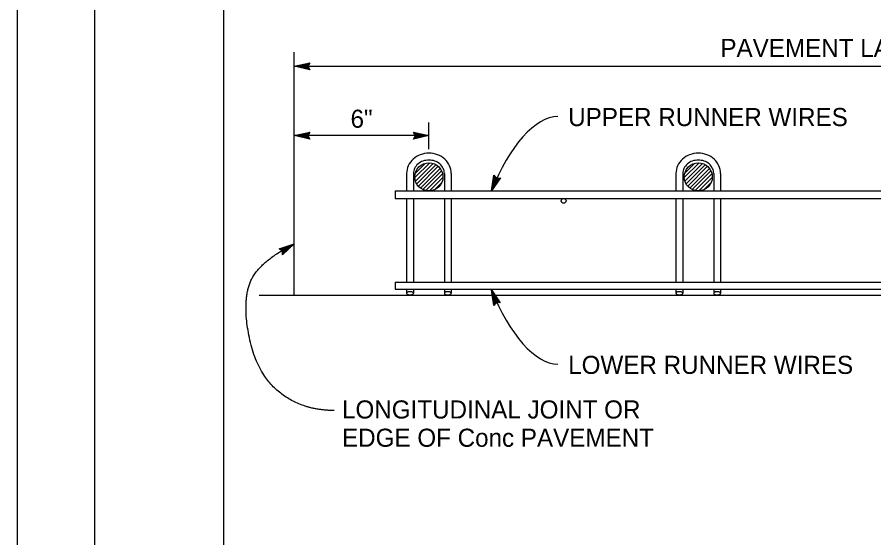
# Model space of a CAD drawing. Extents: x -893 to 867, y -474 to 712.
# Drawn here: x -893.5 to -562, y -200.1 to 1.4 of the extents above; entities that cross this region are included whole.
import ezdxf

# ---------------------------------------------------------------- set-up
doc = ezdxf.new("R2010")
doc.units = 0
for name, color, linetype in [('border_PLOTTING-ELEMENTS', 7, 'Continuous'), ('border_rw_22x34_Cut_Lines', 7, 'Continuous'), ('border_SHEET', 7, 'Continuous'), ('rd_PAVEMENT', 7, 'Continuous'), ('rd_PAVEMENT-anno', 7, 'Continuous'), ('STR_Misc Steel A', 7, 'Continuous'), ('STR_Misc Steel B', 7, 'Continuous'), ('STR_Misc Steel C', 7, 'Continuous'), ('STR_Misc Steel D', 7, 'Continuous'), ('STR_Misc Steel E', 7, 'Continuous')]:
    doc.layers.add(name, color=color, linetype=linetype)

msp = doc.modelspace()

# ---------------------------------------------------------------- linework, layer by layer
at = {"layer": 'border_PLOTTING-ELEMENTS'}
for points in [[(-893.46, -474.04), (866.54, -474.04), (866.54, 711.96), (-893.46, 711.96)], [(-863.46, 668.96), (836.54, 668.96), (836.54, -431.04), (-863.46, -431.04)]]:
    msp.add_lwpolyline(points, close=True, dxfattribs=at)
at = {"layer": 'border_rw_22x34_Cut_Lines'}
msp.add_lwpolyline([(-863.46, 668.96), (836.54, 668.96), (836.54, -431.04), (-863.46, -431.04)], close=True, dxfattribs=at)
at = {"layer": 'border_SHEET'}
msp.add_line((-813.46, -406.05), (-813.46, 643.95), dxfattribs=at)
at = {"layer": 'rd_PAVEMENT'}
msp.add_line((-799.85, -106.17), (-486.35, -106.17), dxfattribs=at)
at = {"layer": 'rd_PAVEMENT-anno'}
for p, q in [((-786.25, -106.04), (-786.25, -12.21)), ((-786.25, -17.62), (-780.25, -16.29)), ((-780.25, -16.29), (-781.05, -17.62)), ((-780.25, -16.29), (-780.25, -16.29)), ((-786.25, -17.62), (-478.63, -17.62)), ((-780.25, -18.96), (-786.25, -17.62)), ((-786.25, -17.62), (-786.25, -17.62)), ((-780.46, -18.6), (-784.87, -17.62)), ((-784.85, -17.62), (-780.48, -16.65)), ((-783.48, -17.62), (-780.66, -17)), ((-780.7, -18.24), (-783.48, -17.62)), ((-782.1, -17.62), (-780.89, -17.36)), ((-780.87, -17.9), (-782.1, -17.62)), ((-781.05, -17.62), (-780.25, -18.96)), ((-780.25, -18.96), (-780.25, -18.96)), ((-734.14, -49.65), (-734.14, -39.34)), ((-739.34, -44.42), (-740.14, -43.08)), ((-740.14, -43.08), (-740.14, -43.08)), ((-740.14, -43.08), (-734.14, -44.42)), ((-786.25, -44.42), (-780.25, -43.09)), ((-734.14, -44.42), (-786.25, -44.42)), ((-780.25, -45.76), (-786.25, -44.42)), ((-786.25, -44.42), (-786.25, -44.42)), ((-780.46, -45.41), (-784.87, -44.42)), ((-784.85, -44.42), (-780.48, -43.45)), ((-783.48, -44.42), (-780.66, -43.8)), ((-780.7, -45.05), (-783.48, -44.42)), ((-782.1, -44.42), (-780.89, -44.16)), ((-780.87, -44.7), (-782.1, -44.42)), ((-780.25, -43.09), (-781.05, -44.42)), ((-781.05, -44.42), (-780.25, -45.76)), ((-780.25, -43.09), (-780.25, -43.09)), ((-780.25, -45.76), (-780.25, -45.76)), ((-734.14, -44.42), (-740.14, -45.75)), ((-740.14, -45.75), (-739.34, -44.42)), ((-740.14, -45.75), (-740.14, -45.75)), ((-739.92, -43.44), (-735.52, -44.42)), ((-735.53, -44.42), (-739.91, -45.39)), ((-736.9, -44.42), (-739.73, -45.05)), ((-739.69, -43.8), (-736.9, -44.42)), ((-739.51, -44.14), (-738.29, -44.42)), ((-738.29, -44.42), (-739.49, -44.69)), ((-734.14, -44.42), (-734.14, -44.42)), ((-709.96, -65.84), (-708.99, -59.77)), ((-706.51, -60.75), (-709.96, -65.84)), ((-709.45, -64.54), (-708.74, -60.12)), ((-706.92, -60.82), (-709.45, -64.55)), ((-708.99, -59.77), (-708.99, -59.77)), ((-708.99, -59.77), (-708.05, -61)), ((-708.94, -63.27), (-708.48, -60.41)), ((-707.34, -60.9), (-708.94, -63.27)), ((-708.43, -61.98), (-708.24, -60.76)), ((-707.72, -60.94), (-708.43, -61.98)), ((-708.05, -61), (-706.51, -60.75)), ((-706.51, -60.75), (-706.51, -60.75)), ((-709.96, -65.84), (-709.96, -65.84)), ((-792.12, -88.23), (-786.29, -86.3)), ((-790.75, -88.97), (-792.12, -88.23)), ((-792.12, -88.23), (-792.12, -88.23)), ((-791.76, -88.42), (-787.47, -87.01)), ((-791.37, -88.61), (-788.66, -87.72)), ((-791.04, -88.82), (-789.85, -88.42)), ((-786.29, -86.3), (-790.76, -90.52)), ((-788.66, -87.72), (-790.76, -89.7)), ((-790.76, -90.52), (-790.75, -88.97)), ((-789.85, -88.42), (-790.75, -89.27)), ((-787.48, -87.02), (-790.74, -90.09)), ((-786.29, -86.3), (-786.29, -86.3)), ((-790.76, -90.52), (-790.76, -90.52)), ((-709, -110.12), (-709.96, -104.05)), ((-709.96, -104.05), (-709.96, -104.05)), ((-709.96, -104.05), (-706.52, -109.14)), ((-708.75, -109.79), (-709.45, -105.33)), ((-709.45, -105.34), (-706.94, -109.05)), ((-708.05, -108.88), (-709, -110.12)), ((-708.5, -109.44), (-708.95, -106.62)), ((-708.95, -106.62), (-707.32, -109.01)), ((-708.24, -109.15), (-708.44, -107.9)), ((-708.44, -107.9), (-707.74, -108.93)), ((-706.52, -109.14), (-708.05, -108.88)), ((-706.52, -109.14), (-706.52, -109.14)), ((-709, -110.12), (-709, -110.12))]:
    msp.add_line(p, q, dxfattribs=at)
for centre, major_axis, start_param, end_param in [((-693.85, -83.29), (-11.99, -45.99), 3.257272, 4.439194), ((-693.85, -86.6), (-11.99, 45.99), 1.843991, 3.025914)]:
    msp.add_ellipse(centre, major_axis=major_axis, ratio=0.436733, start_param=start_param, end_param=end_param, dxfattribs=at)
msp.add_open_spline([(-770.83, -150.8), (-782.84, -150.8), (-800.35, -137.28), (-806.35, -110.24), (-800.85, -93.72), (-786.29, -86.3)], degree=2, dxfattribs=at)
at = {"layer": 'STR_Misc Steel A'}
for p, q in [((-739.56, -60.7), (-733.85, -54.99)), ((-739.38, -58.98), (-735.57, -55.17)), ((-739.33, -62), (-732.54, -55.22)), ((-738.87, -63.08), (-731.47, -55.68)), ((-738.23, -63.98), (-730.57, -56.32)), ((-635.35, -60.7), (-629.64, -54.99)), ((-635.17, -58.98), (-631.36, -55.17)), ((-635.12, -62), (-628.34, -55.22)), ((-634.66, -63.08), (-627.26, -55.68)), ((-634.02, -63.98), (-626.36, -56.32)), ((-737.44, -64.72), (-729.83, -57.11)), ((-736.49, -65.3), (-729.25, -58.06)), ((-735.35, -65.7), (-728.85, -59.2)), ((-633.23, -64.72), (-625.62, -57.11)), ((-632.28, -65.3), (-625.04, -58.06)), ((-631.14, -65.7), (-624.64, -59.2)), ((-733.95, -65.83), (-728.72, -60.6)), ((-731.96, -65.38), (-729.17, -62.59)), ((-629.74, -65.83), (-624.51, -60.6)), ((-627.75, -65.38), (-624.97, -62.59))]:
    msp.add_line(p, q, dxfattribs=at)
for centre in [(-734.14, -60.41), (-629.93, -60.41)]:
    msp.add_circle(centre, 5.43, dxfattribs=at)
at = {"layer": 'STR_Misc Steel B'}
for p, q in [((-747.17, -65.84), (-486.35, -65.84)), ((-747.17, -65.84), (-747.17, -68.71)), ((-747.17, -68.71), (-486.35, -68.71))]:
    msp.add_line(p, q, dxfattribs=at)
at = {"layer": 'STR_Misc Steel C'}
for p, q in [((-747.17, -101.17), (-486.35, -101.17)), ((-747.17, -101.17), (-747.17, -103.83)), ((-747.17, -103.83), (-486.35, -103.83))]:
    msp.add_line(p, q, dxfattribs=at)
at = {"layer": 'STR_Misc Steel D'}
msp.add_circle((-682.03, -69.69), 0.928, dxfattribs=at)
at = {"layer": 'STR_Misc Steel E'}
for p, q in [((-742.77, -59.06), (-742.77, -65.84)), ((-740.11, -59.06), (-740.11, -65.84)), ((-728.17, -59.06), (-728.17, -65.84)), ((-725.51, -59.06), (-725.51, -65.84)), ((-638.56, -59.06), (-638.56, -65.84)), ((-635.9, -59.06), (-635.9, -65.84)), ((-623.96, -59.06), (-623.96, -65.84)), ((-621.3, -59.06), (-621.3, -65.84)), ((-742.77, -68.71), (-742.77, -101.17)), ((-740.11, -68.71), (-740.11, -101.17)), ((-728.17, -68.71), (-728.17, -101.17)), ((-725.51, -68.71), (-725.51, -101.17)), ((-638.56, -68.71), (-638.56, -101.17)), ((-635.9, -68.71), (-635.9, -101.17)), ((-623.96, -68.71), (-623.96, -101.17)), ((-621.3, -68.71), (-621.3, -101.17)), ((-742.77, -103.83), (-742.77, -105.43)), ((-740.11, -103.83), (-740.11, -105.43)), ((-728.17, -103.83), (-728.17, -105.43)), ((-725.51, -103.83), (-725.51, -105.43)), ((-638.56, -103.83), (-638.56, -105.43)), ((-635.9, -103.83), (-635.9, -105.43)), ((-623.96, -103.83), (-623.96, -105.43)), ((-621.3, -103.83), (-621.3, -105.43))]:
    msp.add_line(p, q, dxfattribs=at)
for centre, radius, start, end in [((-734.45, -59.92), 8.63, 110.5721, 132.1798), ((-734.14, -60.75), 9.5, 90, 110.5721), ((-734.14, -60.75), 9.5, 69.4279, 90), ((-733.83, -59.92), 8.63, 47.8202, 69.4279), ((-630.24, -59.92), 8.63, 110.5721, 132.1798), ((-629.93, -60.75), 9.5, 90, 110.5721), ((-629.93, -60.75), 9.5, 69.4279, 90), ((-629.62, -59.92), 8.63, 47.8202, 69.4279), ((-735.66, -59.06), 7.1, 155.433, 180), ((-734.93, -59.4), 7.92, 132.1798, 155.433), ((-734.91, -59.41), 5.28, 130.8371, 154.3942), ((-734.44, -59.94), 5.99, 109.6978, 130.8371), ((-734.14, -60.79), 6.89, 90, 109.6978), ((-734.14, -60.79), 6.89, 70.3022, 90), ((-733.84, -59.94), 5.99, 49.1629, 70.3022), ((-733.37, -59.41), 5.28, 25.6058, 49.1629), ((-733.35, -59.4), 7.92, 24.567, 47.8202), ((-732.62, -59.06), 7.1, 0, 24.567), ((-631.46, -59.06), 7.1, 155.433, 180), ((-630.72, -59.4), 7.92, 132.1798, 155.433), ((-630.7, -59.41), 5.28, 130.8371, 154.3942), ((-630.23, -59.94), 5.99, 109.6978, 130.8371), ((-629.93, -60.79), 6.89, 90, 109.6978), ((-629.93, -60.79), 6.89, 70.3022, 90), ((-629.63, -59.94), 5.99, 49.1629, 70.3022), ((-629.16, -59.41), 5.28, 25.6058, 49.1629), ((-629.15, -59.4), 7.92, 24.567, 47.8202), ((-628.41, -59.06), 7.1, 0, 24.567), ((-735.63, -59.06), 4.48, 154.3942, 180), ((-732.65, -59.06), 4.48, 0, 25.6058), ((-631.42, -59.06), 4.48, 154.3942, 180), ((-628.44, -59.06), 4.48, 0, 25.6058), ((-742.47, -105.43), 0.301, 137.8672, 180), ((-742.47, -105.43), 0.301, 180, 222.1328), ((-741.98, -105.87), 0.957, 114.6026, 137.8672), ((-741.98, -104.99), 0.957, 222.1328, 245.3974), ((-741.65, -106.58), 1.74, 100.7394, 114.6026), ((-741.65, -104.28), 1.74, 245.3974, 259.2606), ((-741.44, -107.72), 2.89, 90, 100.7394), ((-741.44, -103.15), 2.89, 259.2606, 270), ((-741.44, -107.72), 2.89, 79.2606, 90), ((-741.44, -103.15), 2.89, 270, 280.7394), ((-741.22, -106.58), 1.74, 65.3974, 79.2606), ((-741.22, -104.28), 1.74, 280.7394, 294.6026), ((-740.9, -105.87), 0.957, 42.1328, 65.3974), ((-740.9, -104.99), 0.957, 294.6026, 317.8672), ((-740.41, -105.43), 0.301, 0, 42.1328), ((-740.41, -105.43), 0.301, 317.8672, 0), ((-727.87, -105.43), 0.301, 137.8672, 180), ((-727.87, -105.43), 0.301, 180, 222.1328), ((-727.38, -105.87), 0.957, 114.6026, 137.8672), ((-727.38, -104.99), 0.957, 222.1328, 245.3974), ((-727.06, -106.58), 1.74, 100.7394, 114.6026), ((-727.06, -104.28), 1.74, 245.3974, 259.2606), ((-726.84, -107.72), 2.89, 90, 100.7394), ((-726.84, -103.15), 2.89, 259.2606, 270), ((-726.84, -107.72), 2.89, 79.2606, 90), ((-726.84, -103.15), 2.89, 270, 280.7394), ((-726.63, -106.58), 1.74, 65.3974, 79.2606), ((-726.63, -104.28), 1.74, 280.7394, 294.6026), ((-726.3, -105.87), 0.957, 42.1328, 65.3974), ((-726.3, -104.99), 0.957, 294.6026, 317.8672), ((-725.81, -105.43), 0.301, 0, 42.1328), ((-725.81, -105.43), 0.301, 317.8672, 0), ((-638.26, -105.43), 0.301, 137.8672, 180), ((-638.26, -105.43), 0.301, 180, 222.1328), ((-637.77, -105.87), 0.957, 114.6026, 137.8672), ((-637.77, -104.99), 0.957, 222.1328, 245.3974), ((-637.45, -106.58), 1.74, 100.7394, 114.6026), ((-637.45, -104.28), 1.74, 245.3974, 259.2606), ((-637.23, -107.72), 2.89, 90, 100.7394), ((-637.23, -103.15), 2.89, 259.2606, 270), ((-637.23, -107.72), 2.89, 79.2606, 90), ((-637.23, -103.15), 2.89, 270, 280.7394), ((-637.02, -106.58), 1.74, 65.3974, 79.2606), ((-637.02, -104.28), 1.74, 280.7394, 294.6026), ((-636.69, -105.87), 0.957, 42.1328, 65.3974), ((-636.69, -104.99), 0.957, 294.6026, 317.8672), ((-636.2, -105.43), 0.301, 0, 42.1328), ((-636.2, -105.43), 0.301, 317.8672, 0), ((-623.66, -105.43), 0.301, 137.8672, 180), ((-623.66, -105.43), 0.301, 180, 222.1328), ((-623.17, -105.87), 0.957, 114.6026, 137.8672), ((-623.17, -104.99), 0.957, 222.1328, 245.3974), ((-622.85, -106.58), 1.74, 100.7394, 114.6026), ((-622.85, -104.28), 1.74, 245.3974, 259.2606), ((-622.63, -107.72), 2.89, 90, 100.7394), ((-622.63, -103.15), 2.89, 259.2606, 270), ((-622.63, -107.72), 2.89, 79.2606, 90), ((-622.63, -103.15), 2.89, 270, 280.7394), ((-622.42, -106.58), 1.74, 65.3974, 79.2606), ((-622.42, -104.28), 1.74, 280.7394, 294.6026), ((-622.09, -105.87), 0.957, 42.1328, 65.3974), ((-622.09, -104.99), 0.957, 294.6026, 317.8672), ((-621.61, -105.43), 0.301, 0, 42.1328), ((-621.61, -105.43), 0.301, 317.8672, 0)]:
    msp.add_arc(centre, radius, start, end, dxfattribs=at)

# ---------------------------------------------------------------- texts
at = {"layer": 'rd_PAVEMENT-anno'}
for s, p in [('PAVEMENT LANE WIDTH', (-621.37, -14)), ('6"', (-764.46, -41.4)), ('UPPER RUNNER WIRES', (-680.26, -40.75)), ('LOWER RUNNER WIRES', (-680.26, -136.64)), ('LONGITUDINAL JOINT OR', (-767.76, -153.89)), ('EDGE OF Conc PAVEMENT', (-767.76, -164.83))]:
    msp.add_text(s, height=7, dxfattribs=at).set_placement(p)

doc.saveas('drawing.dxf')
